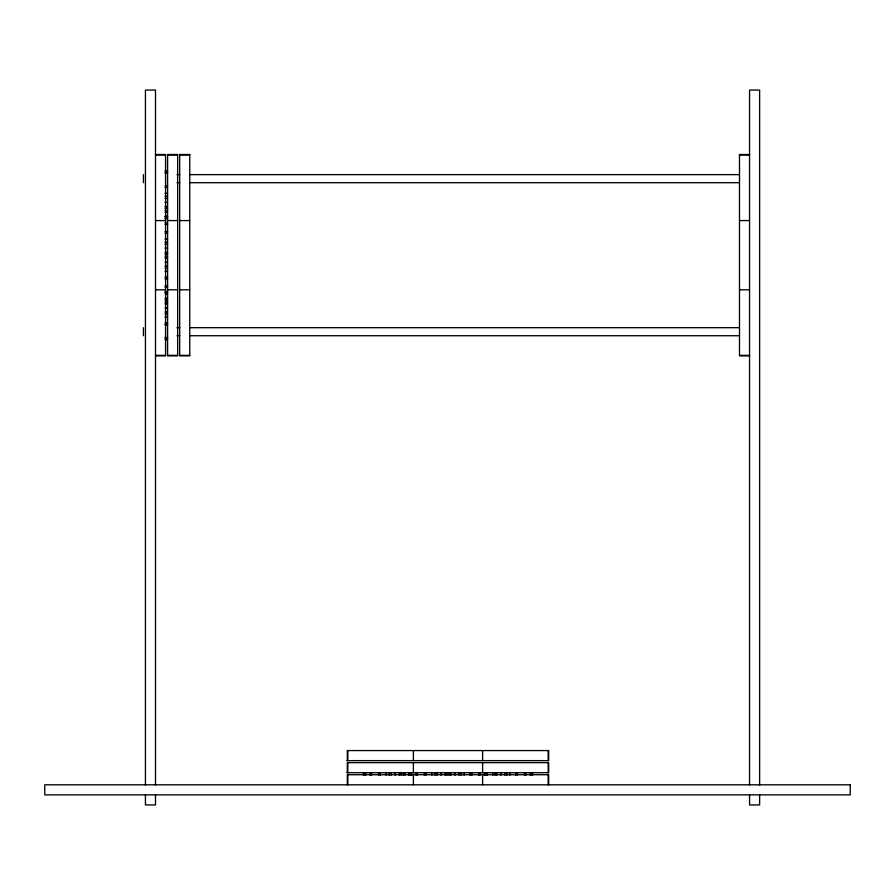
<?xml version="1.0" encoding="UTF-8"?>
<svg xmlns="http://www.w3.org/2000/svg" width="895" height="895" viewBox="0 0 895 895"><rect width="100%" height="100%" fill="white"/><g stroke="black" fill="none" stroke-linecap="round" stroke-linejoin="round"><path stroke-width="1.34" d="M155.506 154.499L165.575 154.499L165.575 355.874L155.506 355.874M749.562 154.499L739.494 154.499L739.494 355.874L749.562 355.874M155.506 155.025L165.575 155.025M167.589 155.025L177.657 155.025M179.671 155.025L189.74 155.025M739.494 155.025L749.562 155.025M165.072 170.654L167.589 170.665M165.072 172.198L167.589 172.198M165.072 172.858L167.589 172.858M176.986 174.637L179.783 174.637M189.572 174.637L739.158 174.637M176.986 182.692L179.783 182.692M189.572 182.692L739.158 182.692M165.072 185.679L167.589 185.679M165.072 187.435L167.589 187.435M165.072 193.298L167.589 193.298M165.072 196.318L167.589 196.318M165.072 198.377L167.589 198.377M165.072 202.371L167.589 202.371M165.072 206.555L167.589 206.555M165.072 208.266L167.589 208.266M165.072 210.448L167.589 210.448M165.072 212.171L167.589 212.171M165.072 216.321L167.589 216.321M165.072 216.433L167.589 216.433M165.072 218L167.589 218M165.072 218.671L167.589 218.671M155.506 220.573L165.575 220.573M167.589 220.573L177.657 220.573M179.671 220.573L189.74 220.573M739.494 220.573L749.562 220.573M165.072 223.202L167.589 223.202M165.072 224.477L167.589 224.477M165.072 231.626L167.589 231.536M165.072 233.293L167.589 233.293M165.072 239.144L167.589 239.144M165.072 242.187L167.589 242.187M165.072 244.245L167.589 244.245M165.072 248.228L167.589 248.228M165.072 252.379L167.589 252.379M165.072 254.102L167.589 254.102M165.072 256.272L167.589 256.272M165.072 257.995L167.589 257.995M165.072 262.179L167.589 262.179M165.072 266.173L167.589 266.173M165.072 268.231L167.589 268.231M165.072 271.252L167.589 271.252M165.072 277.114L167.589 277.114M165.072 278.871L167.589 278.871M165.072 285.919L167.589 285.919M165.072 287.194L167.589 287.194M155.506 289.801L165.575 289.801M167.589 289.801L177.657 289.801M179.671 289.801L189.74 289.801M739.494 289.801L749.562 289.801M165.072 291.714L167.589 291.714M165.072 292.385L167.589 292.385M165.072 293.94L167.589 294.097M165.072 298.248L167.589 298.248M165.072 299.993L167.589 299.993M165.072 302.163L167.589 302.163M165.072 303.864L167.589 303.864M165.072 308.003L167.589 308.003M165.072 312.008L167.589 312.008M165.072 314.067L167.589 314.067M165.072 317.076L167.589 317.076M165.072 322.95L167.589 322.95M165.072 324.572L167.589 324.572M165.072 324.706L167.589 324.706M176.986 327.682L179.783 327.682M189.572 327.682L739.158 327.682M176.986 335.737L179.783 335.737M189.572 335.737L739.158 335.737M165.072 337.516L167.589 337.516M165.072 338.176L167.589 338.176M165.072 339.708L167.589 339.72M155.506 355.349L165.575 355.349M167.589 355.349L177.657 355.349M179.671 355.349L189.74 355.349M739.494 355.349L749.562 355.349M346.891 760.638L548.691 760.638L548.691 750.569L347.316 750.569L347.316 760.638M346.891 772.721L548.691 772.721L548.691 762.652L347.316 762.652L347.316 772.721M759.631 785.105L759.631 90.059L749.562 90.059L749.562 785.083M759.631 794.872L759.631 804.941L749.562 804.941L749.562 794.872M548.691 784.803L548.691 774.734L347.316 774.734L347.316 784.803M548.165 750.569L548.165 760.638M548.165 762.652L548.165 772.721M548.165 774.734L548.165 784.803M532.536 772.721L532.525 775.238M530.992 772.721L530.992 775.238M530.332 772.721L530.332 775.238M525.824 772.721L525.824 775.238M524.548 772.721L524.548 775.238M517.388 772.721L517.511 775.238M515.766 772.721L515.766 775.238M509.893 772.721L509.893 775.238M506.883 772.721L506.883 775.238M504.825 772.721L504.825 775.238M500.82 772.721L500.82 775.238M496.68 772.721L496.68 775.238M494.969 772.721L494.969 775.238M492.798 772.721L492.798 775.238M486.902 772.721L486.902 775.238M486.746 772.721L486.746 775.238M485.202 772.721L485.202 775.238M484.531 772.721L484.531 775.238M482.618 750.569L482.618 760.638M482.618 762.652L482.618 772.721M482.618 774.734L482.618 784.803M480.011 772.721L480.011 775.238M478.736 772.721L478.736 775.238M471.687 772.721L471.687 775.238M471.575 772.721L471.575 775.238M469.931 772.721L469.931 775.238M464.069 772.721L464.069 775.238M461.048 772.721L461.048 775.238M458.978 772.721L458.978 775.238M454.996 772.721L454.996 775.238M450.811 772.721L450.811 775.238M449.089 772.721L449.089 775.238M446.918 772.721L446.918 775.238M445.195 772.721L445.195 775.238M441.045 772.721L441.045 775.238M437.062 772.721L437.062 775.238M434.992 772.721L434.992 775.238M431.961 772.721L431.961 775.238M426.109 772.721L426.109 775.238M424.443 772.721L424.353 775.238M417.294 772.721L417.294 775.238M416.018 772.721L416.018 775.238M413.378 750.569L413.378 760.638M413.378 762.652L413.378 772.721M413.378 774.734L413.378 784.803M411.487 772.721L411.487 775.238M410.816 772.721L410.816 775.238M409.25 772.721L409.25 775.238M409.138 772.721L409.138 775.238M404.987 772.721L404.987 775.238M403.253 772.721L403.253 775.238M401.083 772.721L401.083 775.238M399.371 772.721L399.371 775.238M395.187 772.721L395.187 775.238M391.193 772.721L391.193 775.238M389.135 772.721L389.135 775.238M386.114 772.721L386.114 775.238M380.252 772.721L380.252 775.238M378.607 772.721L378.495 775.238M371.459 772.721L371.459 775.238M370.183 772.721L370.183 775.238M365.675 772.721L365.675 775.238M365.015 772.721L365.015 775.238M363.482 772.721L363.471 775.238M347.831 750.569L347.831 760.638M347.831 762.652L347.831 772.721M347.831 774.734L347.831 784.803M155.506 785.083L155.506 90.059L145.438 90.059L145.438 785.083M155.506 794.872L155.506 804.941L145.438 804.941L145.438 794.872M143.424 174.648L143.424 182.681M143.424 327.693L143.424 335.726M177.657 154.499L167.589 154.499L167.589 355.874L177.657 355.874L177.657 154.499M189.74 154.499L179.671 154.499L179.671 355.874L189.74 355.874L189.74 154.499M850.25 784.803L44.75 784.803L44.75 794.872L850.25 794.872L850.25 784.803"/></g></svg>
